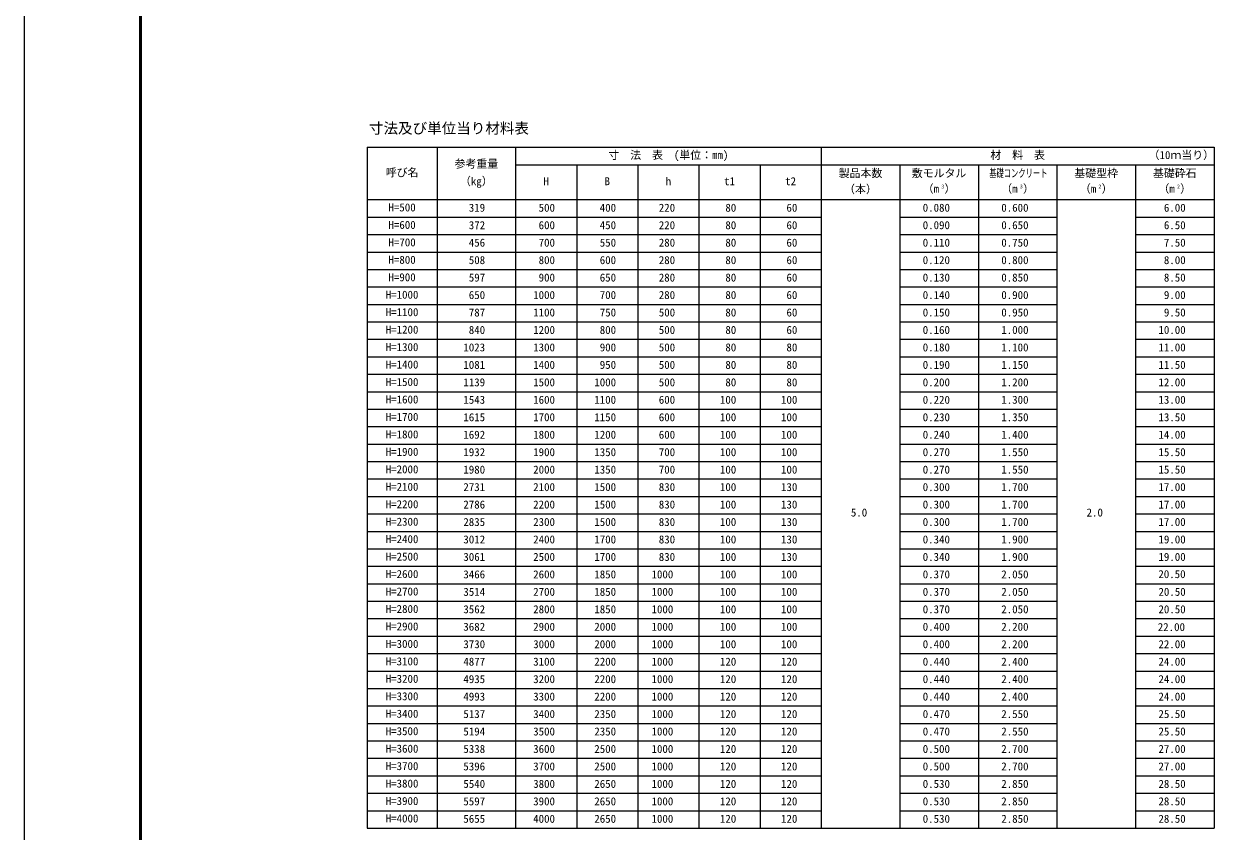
# Model space of a CAD drawing. Units: millimetres, scale not verified. Extents: x -67200 to 67200, y -23760 to 23760.
# Drawn here: x -67200 to -50574, y -13342 to -2240 of the extents above; entities that cross this region are included whole.
import ezdxf
from ezdxf.enums import TextEntityAlignment as Align

# ---------------------------------------------------------------- set-up
doc = ezdxf.new("R2010")
doc.units = ezdxf.units.MM
doc.header["$LTSCALE"] = 80
for name, color, linetype, lineweight in [('0-2_Defpoints', 5, 'Continuous', 25), ('0-4_HYO', 3, 'Continuous', 25), ('0-5_HYO2', 4, 'Continuous', 25), ('0-8_TXT', 7, 'Continuous', 25), ('0-9_WAKU', 3, 'Continuous', 25)]:
    doc.layers.add(name, color=color, linetype=linetype, lineweight=lineweight)
doc.styles.add('ＭＳ ゴシック', font='')
doc.styles.get('ＭＳ ゴシック').set_extended_font_data('MS Gothic')

msp = doc.modelspace()

# ---------------------------------------------------------------- linework, layer by layer
at = {"layer": '0-2_Defpoints'}
msp.add_lwpolyline([(-67200, -23760), (0, -23760), (0, 23760), (-67200, 23760)], close=True, dxfattribs=at)
at = {"layer": '0-4_HYO'}
for p, q in [((-62485.73, -3932.1), (-62485.73, -13292.1)), ((-62485.73, -3932.1), (-50845.73, -3932.1)), ((-61525.73, -3932.1), (-61525.73, -13292.1)), ((-60445.73, -3932.1), (-60445.73, -13292.1)), ((-56245.73, -3932.1), (-56245.73, -13292.1)), ((-50845.73, -3932.1), (-50845.73, -13292.1)), ((-60445.73, -4172.1), (-50845.73, -4172.1)), ((-59605.73, -4172.1), (-59605.73, -13292.1)), ((-58765.73, -4172.1), (-58765.73, -13292.1)), ((-57925.73, -4172.1), (-57925.73, -13292.1)), ((-57085.73, -4172.1), (-57085.73, -13292.1)), ((-55165.73, -4172.1), (-55165.73, -13292.1)), ((-54085.73, -4172.1), (-54085.73, -13292.1)), ((-53005.73, -4172.1), (-53005.73, -13292.1)), ((-51925.73, -4172.1), (-51925.73, -13292.1)), ((-62485.73, -4652.1), (-50845.73, -4652.1)), ((-62485.73, -13292.1), (-50845.73, -13292.1))]:
    msp.add_line(p, q, dxfattribs=at)
at = {"layer": '0-5_HYO2'}
for p, q in [((-62485.73, -4892.1), (-56245.73, -4892.1)), ((-55165.73, -4892.1), (-53005.73, -4892.1)), ((-51925.73, -4892.1), (-50845.73, -4892.1)), ((-62485.73, -5132.1), (-56245.73, -5132.1)), ((-55165.73, -5132.1), (-53005.73, -5132.1)), ((-51925.73, -5132.1), (-50845.73, -5132.1)), ((-62485.73, -5372.1), (-56245.73, -5372.1)), ((-55165.73, -5372.1), (-53005.73, -5372.1)), ((-51925.73, -5372.1), (-50845.73, -5372.1)), ((-62485.73, -5612.1), (-56245.73, -5612.1)), ((-55165.73, -5612.1), (-53005.73, -5612.1)), ((-51925.73, -5612.1), (-50845.73, -5612.1)), ((-62485.73, -5852.1), (-56245.73, -5852.1)), ((-55165.73, -5852.1), (-53005.73, -5852.1)), ((-51925.73, -5852.1), (-50845.73, -5852.1)), ((-62485.73, -6092.1), (-56245.73, -6092.1)), ((-55165.73, -6092.1), (-53005.73, -6092.1)), ((-51925.73, -6092.1), (-50845.73, -6092.1)), ((-62485.73, -6332.1), (-56245.73, -6332.1)), ((-55165.73, -6332.1), (-53005.73, -6332.1)), ((-51925.73, -6332.1), (-50845.73, -6332.1)), ((-62485.73, -6572.1), (-56245.73, -6572.1)), ((-55165.73, -6572.1), (-53005.73, -6572.1)), ((-51925.73, -6572.1), (-50845.73, -6572.1)), ((-62485.73, -6812.1), (-56245.73, -6812.1)), ((-55165.73, -6812.1), (-53005.73, -6812.1)), ((-51925.73, -6812.1), (-50845.73, -6812.1)), ((-62485.73, -7052.1), (-56245.73, -7052.1)), ((-55165.73, -7052.1), (-53005.73, -7052.1)), ((-51925.73, -7052.1), (-50845.73, -7052.1)), ((-62485.73, -7292.1), (-56245.73, -7292.1)), ((-55165.73, -7292.1), (-53005.73, -7292.1)), ((-51925.73, -7292.1), (-50845.73, -7292.1)), ((-62485.73, -7532.1), (-56245.73, -7532.1)), ((-55165.73, -7532.1), (-53005.73, -7532.1)), ((-51925.73, -7532.1), (-50845.73, -7532.1)), ((-62485.73, -7772.1), (-56245.73, -7772.1)), ((-55165.73, -7772.1), (-53005.73, -7772.1)), ((-51925.73, -7772.1), (-50845.73, -7772.1)), ((-62485.73, -8012.1), (-56245.73, -8012.1)), ((-55165.73, -8012.1), (-53005.73, -8012.1)), ((-51925.73, -8012.1), (-50845.73, -8012.1)), ((-62485.73, -8252.1), (-56245.73, -8252.1)), ((-55165.73, -8252.1), (-53005.73, -8252.1)), ((-51925.73, -8252.1), (-50845.73, -8252.1)), ((-62485.73, -8492.1), (-56245.73, -8492.1)), ((-55165.73, -8492.1), (-53005.73, -8492.1)), ((-51925.73, -8492.1), (-50845.73, -8492.1)), ((-62485.73, -8732.1), (-56245.73, -8732.1)), ((-55165.73, -8732.1), (-53005.73, -8732.1)), ((-51925.73, -8732.1), (-50845.73, -8732.1)), ((-62485.73, -8972.1), (-56245.73, -8972.1)), ((-55165.73, -8972.1), (-53005.73, -8972.1)), ((-51925.73, -8972.1), (-50845.73, -8972.1)), ((-62485.73, -9212.1), (-56245.73, -9212.1)), ((-55165.73, -9212.1), (-53005.73, -9212.1)), ((-51925.73, -9212.1), (-50845.73, -9212.1)), ((-62485.73, -9452.1), (-56245.73, -9452.1)), ((-55165.73, -9452.1), (-53005.73, -9452.1)), ((-51925.73, -9452.1), (-50845.73, -9452.1)), ((-62485.73, -9692.1), (-56245.73, -9692.1)), ((-55165.73, -9692.1), (-53005.73, -9692.1)), ((-51925.73, -9692.1), (-50845.73, -9692.1)), ((-62485.73, -9932.1), (-56245.73, -9932.1)), ((-55165.73, -9932.1), (-53005.73, -9932.1)), ((-51925.73, -9932.1), (-50845.73, -9932.1)), ((-62485.73, -10172.1), (-56245.73, -10172.1)), ((-55165.73, -10172.1), (-53005.73, -10172.1)), ((-51925.73, -10172.1), (-50845.73, -10172.1)), ((-62485.73, -10412.1), (-56245.73, -10412.1)), ((-55165.73, -10412.1), (-53005.73, -10412.1)), ((-51925.73, -10412.1), (-50845.73, -10412.1)), ((-62485.73, -10652.1), (-56245.73, -10652.1)), ((-55165.73, -10652.1), (-53005.73, -10652.1)), ((-51925.73, -10652.1), (-50845.73, -10652.1)), ((-62485.73, -10892.1), (-56245.73, -10892.1)), ((-55165.73, -10892.1), (-53005.73, -10892.1)), ((-51925.73, -10892.1), (-50845.73, -10892.1)), ((-62485.73, -11132.1), (-56245.73, -11132.1)), ((-55165.73, -11132.1), (-53005.73, -11132.1)), ((-51925.73, -11132.1), (-50845.73, -11132.1)), ((-62485.73, -11372.1), (-56245.73, -11372.1)), ((-55165.73, -11372.1), (-53005.73, -11372.1)), ((-51925.73, -11372.1), (-50845.73, -11372.1)), ((-62485.73, -11612.1), (-56245.73, -11612.1)), ((-55165.73, -11612.1), (-53005.73, -11612.1)), ((-51925.73, -11612.1), (-50845.73, -11612.1)), ((-62485.73, -11852.1), (-56245.73, -11852.1)), ((-55165.73, -11852.1), (-53005.73, -11852.1)), ((-51925.73, -11852.1), (-50845.73, -11852.1)), ((-62485.73, -12092.1), (-56245.73, -12092.1)), ((-55165.73, -12092.1), (-53005.73, -12092.1)), ((-51925.73, -12092.1), (-50845.73, -12092.1)), ((-62485.73, -12332.1), (-56245.73, -12332.1)), ((-55165.73, -12332.1), (-53005.73, -12332.1)), ((-51925.73, -12332.1), (-50845.73, -12332.1)), ((-62485.73, -12572.1), (-56245.73, -12572.1)), ((-55165.73, -12572.1), (-53005.73, -12572.1)), ((-51925.73, -12572.1), (-50845.73, -12572.1)), ((-62485.73, -12812.1), (-56245.73, -12812.1)), ((-55165.73, -12812.1), (-53005.73, -12812.1)), ((-51925.73, -12812.1), (-50845.73, -12812.1)), ((-62485.73, -13052.1), (-56245.73, -13052.1)), ((-55165.73, -13052.1), (-53005.73, -13052.1)), ((-51925.73, -13052.1), (-50845.73, -13052.1))]:
    msp.add_line(p, q, dxfattribs=at)
at = {"layer": '0-9_WAKU', "lineweight": 50}
msp.add_lwpolyline([(-65600, -22160), (-1600, -22160), (-1600, 22160), (-65600, 22160)], close=True, dxfattribs=at)

# ---------------------------------------------------------------- texts
at = {"layer": '0-8_TXT', "style": 'ＭＳ ゴシック'}
for s, height, p in [('寸法及び単位当り材料表', 146.6, (-62461.73, -3788.1)), ('寸\u3000法\u3000表\u3000(単位：㎜)', 110, (-59170.73, -4127.1)), ('材\u3000料\u3000表', 110, (-53920.73, -4127.1)), ('（', 110, (-51745.73, -4127.1)), ('1', 110, (-51595.73, -4127.1)), ('0', 110, (-51520.73, -4127.1)), ('当', 110, (-51295.73, -4127.1)), ('り', 110, (-51145.73, -4127.1)), ('）', 110, (-50995.73, -4127.1)), ('参考重量', 110, (-61285.73, -4247.1)), ('ｍ', 110, (-51445.73, -4127.1)), ('呼び名', 110, (-62230.73, -4367.1)), ('製品本数', 110, (-56005.73, -4377.1)), ('敷モルタル', 110, (-55000.73, -4377.1)), ('基礎型枠', 110, (-52765.73, -4377.1)), ('基礎砕石', 110, (-51685.73, -4377.1)), ('（kg）', 110, (-61210.73, -4487.1)), ('H', 110, (-60063.23, -4487.1)), ('B', 110, (-59223.23, -4487.1)), ('h', 110, (-58383.23, -4487.1)), ('t1', 110, (-57580.73, -4487.1)), ('t2', 110, (-56740.73, -4487.1)), ('（本）', 110, (-55930.73, -4597.1)), ('（m ）', 110, (-54850.73, -4590.5)), ('3', 52.79, (-54595.63, -4513.78)), ('（m ）', 110, (-53770.73, -4590.5)), ('3', 52.79, (-53515.63, -4513.78)), ('（m ）', 110, (-52690.73, -4590.5)), ('2', 52.79, (-52435.63, -4513.78)), ('（m ）', 110, (-51610.73, -4590.5)), ('2', 52.79, (-51355.63, -4513.78)), ('H=500', 110, (-62193.23, -4847.1)), (' 319', 110, (-61163.93, -4851.3)), (' 500', 110, (-60203.93, -4851.3)), (' 400', 110, (-59363.93, -4851.3)), ('220', 110, (-58477.73, -4851.3)), (' 80', 110, (-57637.73, -4851.3)), (' 60', 110, (-56797.73, -4851.3)), ('0.080', 110, (-54850.13, -4851.3)), ('0.600', 110, (-53770.13, -4851.3)), (' 6.00', 110, (-51610.13, -4851.3)), ('H=600', 110, (-62193.23, -5087.1)), (' 372', 110, (-61163.93, -5091.3)), (' 600', 110, (-60203.93, -5091.3)), (' 450', 110, (-59363.93, -5091.3)), ('220', 110, (-58477.73, -5091.3)), (' 80', 110, (-57637.73, -5091.3)), (' 60', 110, (-56797.73, -5091.3)), ('0.090', 110, (-54850.13, -5091.3)), ('0.650', 110, (-53770.13, -5091.3)), (' 6.50', 110, (-51610.13, -5091.3)), ('H=700', 110, (-62193.23, -5327.1)), (' 456', 110, (-61163.93, -5331.3)), (' 700', 110, (-60203.93, -5331.3)), (' 550', 110, (-59363.93, -5331.3)), ('280', 110, (-58477.73, -5331.3)), (' 80', 110, (-57637.73, -5331.3)), (' 60', 110, (-56797.73, -5331.3)), ('0.110', 110, (-54850.13, -5331.3)), ('0.750', 110, (-53770.13, -5331.3)), (' 7.50', 110, (-51610.13, -5331.3)), ('H=800', 110, (-62193.23, -5567.1)), (' 508', 110, (-61163.93, -5571.3)), (' 800', 110, (-60203.93, -5571.3)), (' 600', 110, (-59363.93, -5571.3)), ('280', 110, (-58477.73, -5571.3)), (' 80', 110, (-57637.73, -5571.3)), (' 60', 110, (-56797.73, -5571.3)), ('0.120', 110, (-54850.13, -5571.3)), ('0.800', 110, (-53770.13, -5571.3)), (' 8.00', 110, (-51610.13, -5571.3)), ('H=900', 110, (-62193.23, -5807.1)), (' 597', 110, (-61163.93, -5811.3)), (' 900', 110, (-60203.93, -5811.3)), (' 650', 110, (-59363.93, -5811.3)), ('280', 110, (-58477.73, -5811.3)), (' 80', 110, (-57637.73, -5811.3)), (' 60', 110, (-56797.73, -5811.3)), ('0.130', 110, (-54850.13, -5811.3)), ('0.850', 110, (-53770.13, -5811.3)), (' 8.50', 110, (-51610.13, -5811.3)), ('H=1000', 110, (-62230.73, -6047.1)), (' 650', 110, (-61163.93, -6051.3)), ('1000', 110, (-60203.93, -6051.3)), (' 700', 110, (-59363.93, -6051.3)), ('280', 110, (-58477.73, -6051.3)), (' 80', 110, (-57637.73, -6051.3)), (' 60', 110, (-56797.73, -6051.3)), ('0.140', 110, (-54850.13, -6051.3)), ('0.900', 110, (-53770.13, -6051.3)), (' 9.00', 110, (-51610.13, -6051.3)), ('H=1100', 110, (-62230.73, -6287.1)), (' 787', 110, (-61163.93, -6291.3)), ('1100', 110, (-60203.93, -6291.3)), (' 750', 110, (-59363.93, -6291.3)), ('500', 110, (-58477.73, -6291.3)), (' 80', 110, (-57637.73, -6291.3)), (' 60', 110, (-56797.73, -6291.3)), ('0.150', 110, (-54850.13, -6291.3)), ('0.950', 110, (-53770.13, -6291.3)), (' 9.50', 110, (-51610.13, -6291.3)), ('H=1200', 110, (-62230.73, -6527.1)), (' 840', 110, (-61163.93, -6531.3)), ('1200', 110, (-60203.93, -6531.3)), (' 800', 110, (-59363.93, -6531.3)), ('500', 110, (-58477.73, -6531.3)), (' 80', 110, (-57637.73, -6531.3)), (' 60', 110, (-56797.73, -6531.3)), ('0.160', 110, (-54850.13, -6531.3)), ('1.000', 110, (-53770.13, -6531.3)), ('10.00', 110, (-51610.13, -6531.3)), ('H=1300', 110, (-62230.73, -6767.1)), ('1023', 110, (-61163.93, -6771.3)), ('1300', 110, (-60203.93, -6771.3)), (' 900', 110, (-59363.93, -6771.3)), ('500', 110, (-58477.73, -6771.3)), (' 80', 110, (-57637.73, -6771.3)), (' 80', 110, (-56797.73, -6771.3)), ('0.180', 110, (-54850.13, -6771.3)), ('1.100', 110, (-53770.13, -6771.3)), ('11.00', 110, (-51610.13, -6771.3)), ('H=1400', 110, (-62230.73, -7007.1)), ('1081', 110, (-61163.93, -7011.3)), ('1400', 110, (-60203.93, -7011.3)), (' 950', 110, (-59363.93, -7011.3)), ('500', 110, (-58477.73, -7011.3)), (' 80', 110, (-57637.73, -7011.3)), (' 80', 110, (-56797.73, -7011.3)), ('0.190', 110, (-54850.13, -7011.3)), ('1.150', 110, (-53770.13, -7011.3)), ('11.50', 110, (-51610.13, -7011.3)), ('H=1500', 110, (-62230.73, -7247.1)), ('1139', 110, (-61163.93, -7251.3)), ('1500', 110, (-60203.93, -7251.3)), ('1000', 110, (-59363.93, -7251.3)), ('500', 110, (-58477.73, -7251.3)), (' 80', 110, (-57637.73, -7251.3)), (' 80', 110, (-56797.73, -7251.3)), ('0.200', 110, (-54850.13, -7251.3)), ('1.200', 110, (-53770.13, -7251.3)), ('12.00', 110, (-51610.13, -7251.3)), ('H=1600', 110, (-62230.73, -7487.1)), ('1543', 110, (-61163.93, -7491.3)), ('1600', 110, (-60203.93, -7491.3)), ('1100', 110, (-59363.93, -7491.3)), ('600', 110, (-58477.73, -7491.3)), ('100', 110, (-57637.73, -7491.3)), ('100', 110, (-56797.73, -7491.3)), ('0.220', 110, (-54850.13, -7491.3)), ('1.300', 110, (-53770.13, -7491.3)), ('13.00', 110, (-51610.13, -7491.3)), ('H=1700', 110, (-62230.73, -7727.1)), ('1615', 110, (-61163.93, -7731.3)), ('1700', 110, (-60203.93, -7731.3)), ('1150', 110, (-59363.93, -7731.3)), ('600', 110, (-58477.73, -7731.3)), ('100', 110, (-57637.73, -7731.3)), ('100', 110, (-56797.73, -7731.3)), ('0.230', 110, (-54850.13, -7731.3)), ('1.350', 110, (-53770.13, -7731.3)), ('13.50', 110, (-51610.13, -7731.3)), ('H=1800', 110, (-62230.73, -7967.1)), ('1692', 110, (-61163.93, -7971.3)), ('1800', 110, (-60203.93, -7971.3)), ('1200', 110, (-59363.93, -7971.3)), ('600', 110, (-58477.73, -7971.3)), ('100', 110, (-57637.73, -7971.3)), ('100', 110, (-56797.73, -7971.3)), ('0.240', 110, (-54850.13, -7971.3)), ('1.400', 110, (-53770.13, -7971.3)), ('14.00', 110, (-51610.13, -7971.3)), ('H=1900', 110, (-62230.73, -8207.1)), ('1932', 110, (-61163.93, -8211.3)), ('1900', 110, (-60203.93, -8211.3)), ('1350', 110, (-59363.93, -8211.3)), ('700', 110, (-58477.73, -8211.3)), ('100', 110, (-57637.73, -8211.3)), ('100', 110, (-56797.73, -8211.3)), ('0.270', 110, (-54850.13, -8211.3)), ('1.550', 110, (-53770.13, -8211.3)), ('15.50', 110, (-51610.13, -8211.3)), ('H=2000', 110, (-62230.73, -8447.1)), ('1980', 110, (-61163.93, -8451.3)), ('2000', 110, (-60203.93, -8451.3)), ('1350', 110, (-59363.93, -8451.3)), ('700', 110, (-58477.73, -8451.3)), ('100', 110, (-57637.73, -8451.3)), ('100', 110, (-56797.73, -8451.3)), ('0.270', 110, (-54850.13, -8451.3)), ('1.550', 110, (-53770.13, -8451.3)), ('15.50', 110, (-51610.13, -8451.3)), ('H=2100', 110, (-62230.73, -8687.1)), ('2731', 110, (-61163.93, -8691.3)), ('2100', 110, (-60203.93, -8691.3)), ('1500', 110, (-59363.93, -8691.3)), ('830', 110, (-58477.73, -8691.3)), ('100', 110, (-57637.73, -8691.3)), ('130', 110, (-56797.73, -8691.3)), ('0.300', 110, (-54850.13, -8691.3)), ('1.700', 110, (-53770.13, -8691.3)), ('17.00', 110, (-51610.13, -8691.3)), ('H=2200', 110, (-62230.73, -8927.1)), ('2786', 110, (-61163.93, -8931.3)), ('2200', 110, (-60203.93, -8931.3)), ('1500', 110, (-59363.93, -8931.3)), ('830', 110, (-58477.73, -8931.3)), ('100', 110, (-57637.73, -8931.3)), ('130', 110, (-56797.73, -8931.3)), ('0.300', 110, (-54850.13, -8931.3)), ('1.700', 110, (-53770.13, -8931.3)), ('17.00', 110, (-51610.13, -8931.3)), ('5.0', 110, (-55837.73, -9041.3)), ('2.0', 110, (-52597.73, -9041.3)), ('H=2300', 110, (-62230.73, -9167.1)), ('2835', 110, (-61163.93, -9171.3)), ('2300', 110, (-60203.93, -9171.3)), ('1500', 110, (-59363.93, -9171.3)), ('830', 110, (-58477.73, -9171.3)), ('100', 110, (-57637.73, -9171.3)), ('130', 110, (-56797.73, -9171.3)), ('0.300', 110, (-54850.13, -9171.3)), ('1.700', 110, (-53770.13, -9171.3)), ('17.00', 110, (-51610.13, -9171.3)), ('H=2400', 110, (-62230.73, -9407.1)), ('3012', 110, (-61163.93, -9411.3)), ('2400', 110, (-60203.93, -9411.3)), ('1700', 110, (-59363.93, -9411.3)), ('830', 110, (-58477.73, -9411.3)), ('100', 110, (-57637.73, -9411.3)), ('130', 110, (-56797.73, -9411.3)), ('0.340', 110, (-54850.13, -9411.3)), ('1.900', 110, (-53770.13, -9411.3)), ('19.00', 110, (-51610.13, -9411.3)), ('H=2500', 110, (-62230.73, -9647.1)), ('3061', 110, (-61163.93, -9651.3)), ('2500', 110, (-60203.93, -9651.3)), ('1700', 110, (-59363.93, -9651.3)), ('830', 110, (-58477.73, -9651.3)), ('100', 110, (-57637.73, -9651.3)), ('130', 110, (-56797.73, -9651.3)), ('0.340', 110, (-54850.13, -9651.3)), ('1.900', 110, (-53770.13, -9651.3)), ('19.00', 110, (-51610.13, -9651.3)), ('H=2600', 110, (-62230.73, -9887.1)), ('3466', 110, (-61163.93, -9891.3)), ('2600', 110, (-60203.93, -9891.3)), ('1850', 110, (-59363.93, -9891.3)), ('1000', 110, (-58577.73, -9891.3)), ('100', 110, (-57637.73, -9891.3)), ('100', 110, (-56797.73, -9891.3)), ('0.370', 110, (-54850.13, -9891.3)), ('2.050', 110, (-53770.13, -9891.3)), ('20.50', 110, (-51611.36, -9887.88)), ('H=2700', 110, (-62230.73, -10127.1)), ('3514', 110, (-61163.93, -10131.3)), ('2700', 110, (-60203.93, -10131.3)), ('1850', 110, (-59363.93, -10131.3)), ('1000', 110, (-58577.73, -10131.3)), ('100', 110, (-57637.73, -10131.3)), ('100', 110, (-56797.73, -10131.3)), ('0.370', 110, (-54850.13, -10131.3)), ('2.050', 110, (-53770.13, -10131.3)), ('20.50', 110, (-51610.13, -10131.3)), ('H=2800', 110, (-62230.73, -10367.1)), ('3562', 110, (-61163.93, -10371.3)), ('2800', 110, (-60203.93, -10371.3)), ('1850', 110, (-59363.93, -10371.3)), ('1000', 110, (-58577.73, -10371.3)), ('100', 110, (-57637.73, -10371.3)), ('100', 110, (-56797.73, -10371.3)), ('0.370', 110, (-54850.13, -10371.3)), ('2.050', 110, (-53770.13, -10371.3)), ('20.50', 110, (-51610.13, -10371.3)), ('H=2900', 110, (-62230.73, -10607.1)), ('3682', 110, (-61163.93, -10611.3)), ('2900', 110, (-60203.93, -10611.3)), ('2000', 110, (-59363.93, -10611.3)), ('1000', 110, (-58577.73, -10611.3)), ('100', 110, (-57637.73, -10611.3)), ('100', 110, (-56797.73, -10611.3)), ('0.400', 110, (-54850.13, -10611.3)), ('2.200', 110, (-53770.13, -10611.3)), ('22.00', 110, (-51619.36, -10615.58)), ('H=3000', 110, (-62230.73, -10847.1)), ('3730', 110, (-61163.93, -10851.3)), ('3000', 110, (-60203.93, -10851.3)), ('2000', 110, (-59363.93, -10851.3)), ('1000', 110, (-58577.73, -10851.3)), ('100', 110, (-57637.73, -10851.3)), ('100', 110, (-56797.73, -10851.3)), ('0.400', 110, (-54850.13, -10851.3)), ('2.200', 110, (-53770.13, -10851.3)), ('22.00', 110, (-51610.13, -10851.3)), ('H=3100', 110, (-62230.73, -11087.1)), ('4877', 110, (-61163.93, -11091.3)), ('3100', 110, (-60203.93, -11091.3)), ('2200', 110, (-59363.93, -11091.3)), ('2200', 110, (-59363.93, -11091.3)), ('1000', 110, (-58577.73, -11091.3)), ('120', 110, (-57637.73, -11091.3)), ('120', 110, (-56797.73, -11091.3)), ('0.440', 110, (-54850.13, -11091.3)), ('2.400', 110, (-53770.13, -11091.3)), ('24.00', 110, (-51610.13, -11091.3)), ('H=3200', 110, (-62230.73, -11327.1)), ('4935', 110, (-61163.93, -11331.3)), ('3200', 110, (-60203.93, -11331.3)), ('2200', 110, (-59363.93, -11331.3)), ('1000', 110, (-58577.73, -11331.3)), ('120', 110, (-57637.73, -11331.3)), ('120', 110, (-56797.73, -11331.3)), ('0.440', 110, (-54850.13, -11331.3)), ('2.400', 110, (-53770.13, -11331.3)), ('24.00', 110, (-51610.13, -11331.3)), ('H=3300', 110, (-62230.73, -11567.1)), ('4993', 110, (-61163.93, -11571.3)), ('3300', 110, (-60203.93, -11571.3)), ('2200', 110, (-59363.93, -11571.3)), ('1000', 110, (-58577.73, -11571.3)), ('120', 110, (-57637.73, -11571.3)), ('120', 110, (-56797.73, -11571.3)), ('0.440', 110, (-54850.13, -11571.3)), ('2.400', 110, (-53770.13, -11571.3)), ('24.00', 110, (-51610.13, -11571.3)), ('H=3400', 110, (-62230.73, -11807.1)), ('5137', 110, (-61163.93, -11811.3)), ('3400', 110, (-60203.93, -11811.3)), ('2350', 110, (-59363.93, -11811.3)), ('1000', 110, (-58577.73, -11811.3)), ('120', 110, (-57637.73, -11811.3)), ('120', 110, (-56797.73, -11811.3)), ('0.470', 110, (-54850.13, -11811.3)), ('2.550', 110, (-53770.13, -11811.3)), ('25.50', 110, (-51610.13, -11811.3)), ('H=3500', 110, (-62230.73, -12047.1)), ('5194', 110, (-61163.93, -12051.3)), ('3500', 110, (-60203.93, -12051.3)), ('2350', 110, (-59363.93, -12051.3)), ('1000', 110, (-58577.73, -12051.3)), ('120', 110, (-57637.73, -12051.3)), ('120', 110, (-56797.73, -12051.3)), ('0.470', 110, (-54850.13, -12051.3)), ('2.550', 110, (-53770.13, -12051.3)), ('25.50', 110, (-51610.13, -12051.3)), ('H=3600', 110, (-62230.73, -12287.1)), ('5338', 110, (-61163.93, -12291.3)), ('3600', 110, (-60203.93, -12291.3)), ('2500', 110, (-59363.93, -12291.3)), ('1000', 110, (-58577.73, -12291.3)), ('120', 110, (-57637.73, -12291.3)), ('120', 110, (-56797.73, -12291.3)), ('0.500', 110, (-54850.13, -12291.3)), ('2.700', 110, (-53770.13, -12291.3)), ('27.00', 110, (-51610.13, -12291.3)), ('H=3700', 110, (-62230.73, -12527.1)), ('5396', 110, (-61163.93, -12531.3)), ('3700', 110, (-60203.93, -12531.3)), ('2500', 110, (-59363.93, -12531.3)), ('1000', 110, (-58577.73, -12531.3)), ('120', 110, (-57637.73, -12531.3)), ('120', 110, (-56797.73, -12531.3)), ('0.500', 110, (-54850.13, -12531.3)), ('2.700', 110, (-53770.13, -12531.3)), ('27.00', 110, (-51610.13, -12531.3)), ('H=3800', 110, (-62230.73, -12767.1)), ('5540', 110, (-61163.93, -12771.3)), ('3800', 110, (-60203.93, -12771.3)), ('2650', 110, (-59363.93, -12771.3)), ('1000', 110, (-58577.73, -12771.3)), ('120', 110, (-57637.73, -12771.3)), ('120', 110, (-56797.73, -12771.3)), ('0.530', 110, (-54850.13, -12771.3)), ('2.850', 110, (-53770.13, -12771.3)), ('28.50', 110, (-51610.13, -12771.3)), ('H=3900', 110, (-62230.73, -13007.1)), ('5597', 110, (-61163.93, -13011.3)), ('3900', 110, (-60203.93, -13011.3)), ('2650', 110, (-59363.93, -13011.3)), ('1000', 110, (-58577.73, -13011.3)), ('120', 110, (-57637.73, -13011.3)), ('120', 110, (-56797.73, -13011.3)), ('0.530', 110, (-54850.13, -13011.3)), ('2.850', 110, (-53770.13, -13011.3)), ('28.50', 110, (-51610.13, -13011.3)), ('H=4000', 110, (-62230.73, -13247.1)), ('5655', 110, (-61163.93, -13251.3)), ('4000', 110, (-60203.93, -13251.3)), ('2650', 110, (-59363.93, -13251.3)), ('1000', 110, (-58577.73, -13251.3)), ('120', 110, (-57637.73, -13251.3)), ('120', 110, (-56797.73, -13251.3)), ('0.530', 110, (-54850.13, -13251.3)), ('2.850', 110, (-53770.13, -13251.3)), ('28.50', 110, (-51610.13, -13251.3))]:
    msp.add_text(s, height=height, dxfattribs=at).set_placement(p, align=Align.BOTTOM_LEFT)
at = {"layer": '0-8_TXT', "style": 'ＭＳ ゴシック', "width": 0.65}
msp.add_text('基礎コンクリート', height=110, dxfattribs=at).set_placement((-53935.73, -4377.1), align=Align.BOTTOM_LEFT)

doc.saveas('drawing.dxf')
